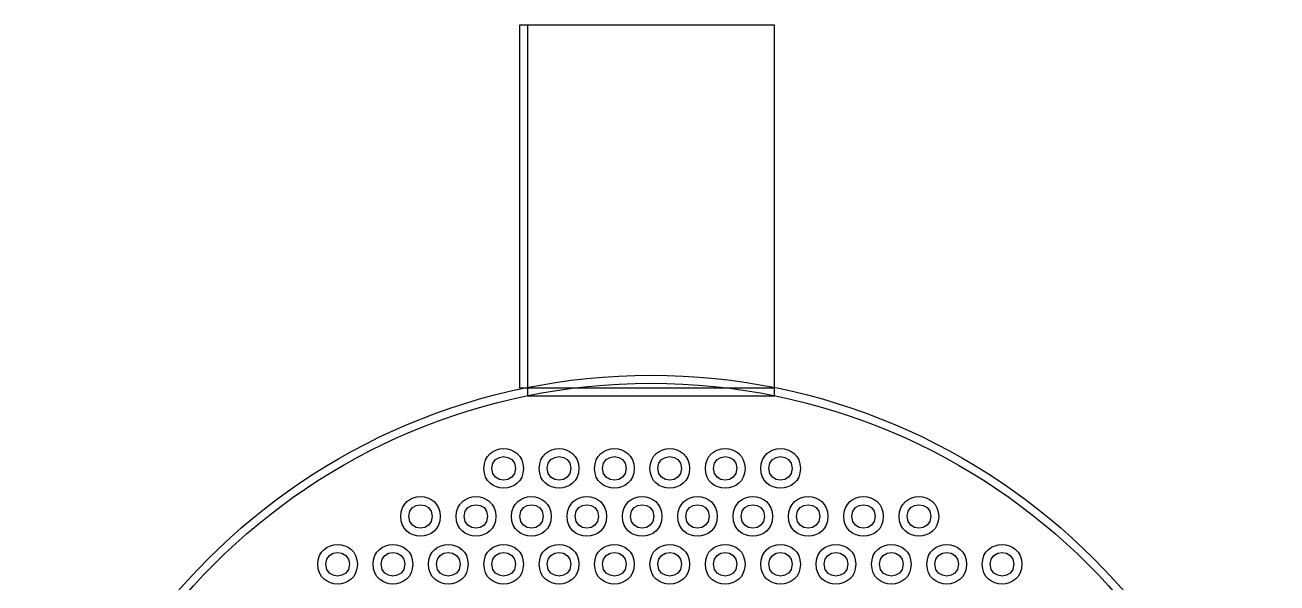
# Model space of a CAD drawing. Extents: x -12.2 to 12.2, y 340.7 to 359.5.
# Drawn here: x -1.429 to 1.429, y 356.71 to 357.984 of the extents above; entities that cross this region are included whole.
import ezdxf

# ---------------------------------------------------------------- set-up
doc = ezdxf.new("R2010")
doc.units = 0
doc.layers.get('0').update_dxf_attribs({"linetype": 'CONTINUOUS'})

msp = doc.modelspace()

# ---------------------------------------------------------------- linework, layer by layer
at = {"color": 5}
for points in [[(-0.300635, 357.155842), (0.281967, 357.155842), (0.281967, 357.98424), (-0.300635, 357.98424), (-0.300635, 357.155842)], [(-0.282355, 357.137563), (0.281967, 357.137563), (0.281967, 357.98424), (-0.282355, 357.98424), (-0.282355, 357.137563)], [(-0.30958, 356.971883), (-0.30958, 356.971883)], [(-0.2913, 356.971883), (-0.2913, 356.971883)], [(-0.183181, 356.971883), (-0.183181, 356.971883)], [(-0.164902, 356.971883), (-0.164902, 356.971883)], [(-0.056782, 356.971883), (-0.056782, 356.971883)], [(-0.038503, 356.971883), (-0.038503, 356.971883)], [(0.069617, 356.971883), (0.069617, 356.971883)], [(0.087896, 356.971883), (0.087896, 356.971883)], [(0.196015, 356.971883), (0.196015, 356.971883)], [(0.214683, 356.971883), (0.214683, 356.971883)], [(0.322414, 356.971883), (0.322414, 356.971883)], [(0.341082, 356.971883), (0.341082, 356.971883)], [(-0.499372, 356.862208), (-0.499372, 356.862208)], [(-0.481093, 356.862208), (-0.481093, 356.862208)], [(-0.372974, 356.862208), (-0.372974, 356.862208)], [(-0.354305, 356.862208), (-0.354305, 356.862208)], [(-0.246186, 356.862208), (-0.246186, 356.862208)], [(-0.227907, 356.862208), (-0.227907, 356.862208)], [(-0.119787, 356.862208), (-0.119787, 356.862208)], [(-0.101508, 356.862208), (-0.101508, 356.862208)], [(0.006612, 356.862208), (0.006612, 356.862208)], [(0.024891, 356.862208), (0.024891, 356.862208)], [(0.13301, 356.862208), (0.13301, 356.862208)], [(0.151289, 356.862208), (0.151289, 356.862208)], [(0.259409, 356.862208), (0.259409, 356.862208)], [(0.277688, 356.862208), (0.277688, 356.862208)], [(0.385808, 356.862208), (0.385808, 356.862208)], [(0.404087, 356.862208), (0.404087, 356.862208)], [(0.512207, 356.862208), (0.512207, 356.862208)], [(0.530486, 356.862208), (0.530486, 356.862208)], [(0.638605, 356.862208), (0.638605, 356.862208)], [(0.656885, 356.862208), (0.656885, 356.862208)], [(-0.688776, 356.752922), (-0.688776, 356.752922)], [(-0.670497, 356.752922), (-0.670497, 356.752922)], [(-0.562377, 356.752922), (-0.562377, 356.752922)], [(-0.544098, 356.752922), (-0.544098, 356.752922)], [(-0.435979, 356.752922), (-0.435979, 356.752922)], [(-0.417699, 356.752922), (-0.417699, 356.752922)], [(-0.30958, 356.752922), (-0.30958, 356.752922)], [(-0.2913, 356.752922), (-0.2913, 356.752922)], [(-0.183181, 356.752922), (-0.183181, 356.752922)], [(-0.164902, 356.752922), (-0.164902, 356.752922)], [(-0.056782, 356.752922), (-0.056782, 356.752922)], [(-0.038503, 356.752922), (-0.038503, 356.752922)], [(0.069617, 356.752922), (0.069617, 356.752922)], [(0.087896, 356.752922), (0.087896, 356.752922)], [(0.196015, 356.752922), (0.196015, 356.752922)], [(0.214683, 356.752922), (0.214683, 356.752922)], [(0.322414, 356.752922), (0.322414, 356.752922)], [(0.341082, 356.752922), (0.341082, 356.752922)], [(0.449202, 356.752922), (0.449202, 356.752922)], [(0.467481, 356.752922), (0.467481, 356.752922)], [(0.5756, 356.752922), (0.5756, 356.752922)], [(0.59388, 356.752922), (0.59388, 356.752922)], [(0.701999, 356.752922), (0.701999, 356.752922)], [(0.720279, 356.752922), (0.720279, 356.752922)], [(0.828398, 356.752922), (0.828398, 356.752922)], [(0.846677, 356.752922), (0.846677, 356.752922)]]:
    msp.add_lwpolyline(points, dxfattribs=at)
at = {"color": 3}
msp.add_lwpolyline([(-0.282355, 357.137563), (0.281967, 357.137563)], dxfattribs=at)
msp.add_lwpolyline([(-0.282355, 357.137563), (0.281967, 357.137563)], dxfattribs=at)
at = {"color": 5}
for points in [[(-1.429278, 355.754955), (-1.429278, 356.544461), (-0.789506, 357.184622), (0, 357.184622)], [(0, 357.184622), (0.789506, 357.184622), (1.429278, 356.544461), (1.429278, 355.754955)], [(-1.410999, 355.754955), (-1.410999, 356.534349), (-0.779394, 357.166343), (0, 357.166343)], [(0, 357.166343), (0.779394, 357.166343), (1.410999, 356.534349), (1.410999, 355.754955)], [(-0.38153, 356.971883), (-0.38153, 357.032166), (-0.2913, 357.032166), (-0.2913, 356.971883)], [(-0.36325, 356.971883), (-0.36325, 357.007664), (-0.30958, 357.007664), (-0.30958, 356.971883)], [(-0.255131, 356.971883), (-0.255131, 357.032166), (-0.164902, 357.032166), (-0.164902, 356.971883)], [(-0.236852, 356.971883), (-0.236852, 357.007664), (-0.183181, 357.007664), (-0.183181, 356.971883)], [(-0.128732, 356.971883), (-0.128732, 357.032166), (-0.038503, 357.032166), (-0.038503, 356.971883)], [(-0.110453, 356.971883), (-0.110453, 357.007664), (-0.056782, 357.007664), (-0.056782, 356.971883)], [(-0.002334, 356.971883), (-0.002334, 357.032166), (0.087896, 357.032166), (0.087896, 356.971883)], [(0.015946, 356.971883), (0.015946, 357.007664), (0.069617, 357.007664), (0.069617, 356.971883)], [(0.124065, 356.971883), (0.124065, 357.032166), (0.214683, 357.032166), (0.214683, 356.971883)], [(0.142344, 356.971883), (0.142344, 357.007664), (0.196015, 357.007664), (0.196015, 356.971883)], [(0.250464, 356.971883), (0.250464, 357.032166), (0.341082, 357.032166), (0.341082, 356.971883)], [(0.269132, 356.971883), (0.269132, 357.007664), (0.322414, 357.007664), (0.322414, 356.971883)], [(-0.2913, 356.971883), (-0.2913, 356.911601), (-0.38153, 356.911601), (-0.38153, 356.971883)], [(-0.30958, 356.971883), (-0.30958, 356.936103), (-0.36325, 356.936103), (-0.36325, 356.971883)], [(-0.164902, 356.971883), (-0.164902, 356.911601), (-0.255131, 356.911601), (-0.255131, 356.971883)], [(-0.183181, 356.971883), (-0.183181, 356.936103), (-0.236852, 356.936103), (-0.236852, 356.971883)], [(-0.038503, 356.971883), (-0.038503, 356.911601), (-0.128732, 356.911601), (-0.128732, 356.971883)], [(-0.056782, 356.971883), (-0.056782, 356.936103), (-0.110453, 356.936103), (-0.110453, 356.971883)], [(0.087896, 356.971883), (0.087896, 356.911601), (-0.002334, 356.911601), (-0.002334, 356.971883)], [(0.069617, 356.971883), (0.069617, 356.936103), (0.015946, 356.936103), (0.015946, 356.971883)], [(0.214683, 356.971883), (0.214683, 356.911601), (0.124065, 356.911601), (0.124065, 356.971883)], [(0.196015, 356.971883), (0.196015, 356.936103), (0.142344, 356.936103), (0.142344, 356.971883)], [(0.341082, 356.971883), (0.341082, 356.911601), (0.250464, 356.911601), (0.250464, 356.971883)], [(0.322414, 356.971883), (0.322414, 356.936103), (0.269132, 356.936103), (0.269132, 356.971883)], [(-0.571322, 356.862208), (-0.571322, 356.922491), (-0.481093, 356.922491), (-0.481093, 356.862208)], [(-0.444924, 356.862208), (-0.444924, 356.922491), (-0.354305, 356.922491), (-0.354305, 356.862208)], [(-0.318525, 356.862208), (-0.318525, 356.922491), (-0.227907, 356.922491), (-0.227907, 356.862208)], [(-0.191737, 356.862208), (-0.191737, 356.922491), (-0.101508, 356.922491), (-0.101508, 356.862208)], [(-0.065338, 356.862208), (-0.065338, 356.922491), (0.024891, 356.922491), (0.024891, 356.862208)], [(0.06106, 356.862208), (0.06106, 356.922491), (0.151289, 356.922491), (0.151289, 356.862208)], [(0.187459, 356.862208), (0.187459, 356.922491), (0.277688, 356.922491), (0.277688, 356.862208)], [(0.313858, 356.862208), (0.313858, 356.922491), (0.404087, 356.922491), (0.404087, 356.862208)], [(0.440257, 356.862208), (0.440257, 356.922491), (0.530486, 356.922491), (0.530486, 356.862208)], [(0.566655, 356.862208), (0.566655, 356.922491), (0.656885, 356.922491), (0.656885, 356.862208)], [(-0.553043, 356.862208), (-0.553043, 356.897989), (-0.499372, 356.897989), (-0.499372, 356.862208)], [(-0.426255, 356.862208), (-0.426255, 356.897989), (-0.372974, 356.897989), (-0.372974, 356.862208)], [(-0.299857, 356.862208), (-0.299857, 356.897989), (-0.246186, 356.897989), (-0.246186, 356.862208)], [(-0.173458, 356.862208), (-0.173458, 356.897989), (-0.119787, 356.897989), (-0.119787, 356.862208)], [(-0.047059, 356.862208), (-0.047059, 356.897989), (0.006612, 356.897989), (0.006612, 356.862208)], [(0.079339, 356.862208), (0.079339, 356.897989), (0.13301, 356.897989), (0.13301, 356.862208)], [(0.205738, 356.862208), (0.205738, 356.897989), (0.259409, 356.897989), (0.259409, 356.862208)], [(0.332137, 356.862208), (0.332137, 356.897989), (0.385808, 356.897989), (0.385808, 356.862208)], [(0.458536, 356.862208), (0.458536, 356.897989), (0.512207, 356.897989), (0.512207, 356.862208)], [(0.584935, 356.862208), (0.584935, 356.897989), (0.638605, 356.897989), (0.638605, 356.862208)], [(-0.481093, 356.862208), (-0.481093, 356.802314), (-0.571322, 356.802314), (-0.571322, 356.862208)], [(-0.499372, 356.862208), (-0.499372, 356.826816), (-0.553043, 356.826816), (-0.553043, 356.862208)], [(-0.354305, 356.862208), (-0.354305, 356.802314), (-0.444924, 356.802314), (-0.444924, 356.862208)], [(-0.372974, 356.862208), (-0.372974, 356.826816), (-0.426255, 356.826816), (-0.426255, 356.862208)], [(-0.227907, 356.862208), (-0.227907, 356.802314), (-0.318525, 356.802314), (-0.318525, 356.862208)], [(-0.246186, 356.862208), (-0.246186, 356.826816), (-0.299857, 356.826816), (-0.299857, 356.862208)], [(-0.101508, 356.862208), (-0.101508, 356.802314), (-0.191737, 356.802314), (-0.191737, 356.862208)], [(-0.119787, 356.862208), (-0.119787, 356.826816), (-0.173458, 356.826816), (-0.173458, 356.862208)], [(0.024891, 356.862208), (0.024891, 356.802314), (-0.065338, 356.802314), (-0.065338, 356.862208)], [(0.006612, 356.862208), (0.006612, 356.826816), (-0.047059, 356.826816), (-0.047059, 356.862208)], [(0.151289, 356.862208), (0.151289, 356.802314), (0.06106, 356.802314), (0.06106, 356.862208)], [(0.13301, 356.862208), (0.13301, 356.826816), (0.079339, 356.826816), (0.079339, 356.862208)], [(0.277688, 356.862208), (0.277688, 356.802314), (0.187459, 356.802314), (0.187459, 356.862208)], [(0.259409, 356.862208), (0.259409, 356.826816), (0.205738, 356.826816), (0.205738, 356.862208)], [(0.404087, 356.862208), (0.404087, 356.802314), (0.313858, 356.802314), (0.313858, 356.862208)], [(0.385808, 356.862208), (0.385808, 356.826816), (0.332137, 356.826816), (0.332137, 356.862208)], [(0.530486, 356.862208), (0.530486, 356.802314), (0.440257, 356.802314), (0.440257, 356.862208)], [(0.512207, 356.862208), (0.512207, 356.826816), (0.458536, 356.826816), (0.458536, 356.862208)], [(0.656885, 356.862208), (0.656885, 356.802314), (0.566655, 356.802314), (0.566655, 356.862208)], [(0.638605, 356.862208), (0.638605, 356.826816), (0.584935, 356.826816), (0.584935, 356.862208)], [(-0.760726, 356.752922), (-0.760726, 356.813204), (-0.670497, 356.813204), (-0.670497, 356.752922)], [(-0.634327, 356.752922), (-0.634327, 356.813204), (-0.544098, 356.813204), (-0.544098, 356.752922)], [(-0.507929, 356.752922), (-0.507929, 356.813204), (-0.417699, 356.813204), (-0.417699, 356.752922)], [(-0.38153, 356.752922), (-0.38153, 356.813204), (-0.2913, 356.813204), (-0.2913, 356.752922)], [(-0.255131, 356.752922), (-0.255131, 356.813204), (-0.164902, 356.813204), (-0.164902, 356.752922)], [(-0.128732, 356.752922), (-0.128732, 356.813204), (-0.038503, 356.813204), (-0.038503, 356.752922)], [(-0.002334, 356.752922), (-0.002334, 356.813204), (0.087896, 356.813204), (0.087896, 356.752922)], [(0.124065, 356.752922), (0.124065, 356.813204), (0.214683, 356.813204), (0.214683, 356.752922)], [(0.250464, 356.752922), (0.250464, 356.813204), (0.341082, 356.813204), (0.341082, 356.752922)], [(0.376863, 356.752922), (0.376863, 356.813204), (0.467481, 356.813204), (0.467481, 356.752922)], [(0.50365, 356.752922), (0.50365, 356.813204), (0.59388, 356.813204), (0.59388, 356.752922)], [(0.630049, 356.752922), (0.630049, 356.813204), (0.720279, 356.813204), (0.720279, 356.752922)], [(0.756448, 356.752922), (0.756448, 356.813204), (0.846677, 356.813204), (0.846677, 356.752922)], [(-0.742447, 356.752922), (-0.742447, 356.788702), (-0.688776, 356.788702), (-0.688776, 356.752922)], [(-0.616048, 356.752922), (-0.616048, 356.788702), (-0.562377, 356.788702), (-0.562377, 356.752922)], [(-0.489649, 356.752922), (-0.489649, 356.788702), (-0.435979, 356.788702), (-0.435979, 356.752922)], [(-0.36325, 356.752922), (-0.36325, 356.788702), (-0.30958, 356.788702), (-0.30958, 356.752922)], [(-0.236852, 356.752922), (-0.236852, 356.788702), (-0.183181, 356.788702), (-0.183181, 356.752922)], [(-0.110453, 356.752922), (-0.110453, 356.788702), (-0.056782, 356.788702), (-0.056782, 356.752922)], [(0.015946, 356.752922), (0.015946, 356.788702), (0.069617, 356.788702), (0.069617, 356.752922)], [(0.142344, 356.752922), (0.142344, 356.788702), (0.196015, 356.788702), (0.196015, 356.752922)], [(0.269132, 356.752922), (0.269132, 356.788702), (0.322414, 356.788702), (0.322414, 356.752922)], [(0.395531, 356.752922), (0.395531, 356.788702), (0.449202, 356.788702), (0.449202, 356.752922)], [(0.52193, 356.752922), (0.52193, 356.788702), (0.5756, 356.788702), (0.5756, 356.752922)], [(0.648329, 356.752922), (0.648329, 356.788702), (0.701999, 356.788702), (0.701999, 356.752922)], [(0.774727, 356.752922), (0.774727, 356.788702), (0.828398, 356.788702), (0.828398, 356.752922)], [(-0.670497, 356.752922), (-0.670497, 356.692639), (-0.760726, 356.692639), (-0.760726, 356.752922)], [(-0.688776, 356.752922), (-0.688776, 356.717141), (-0.742447, 356.717141), (-0.742447, 356.752922)], [(-0.544098, 356.752922), (-0.544098, 356.692639), (-0.634327, 356.692639), (-0.634327, 356.752922)], [(-0.562377, 356.752922), (-0.562377, 356.717141), (-0.616048, 356.717141), (-0.616048, 356.752922)], [(-0.417699, 356.752922), (-0.417699, 356.692639), (-0.507929, 356.692639), (-0.507929, 356.752922)], [(-0.435979, 356.752922), (-0.435979, 356.717141), (-0.489649, 356.717141), (-0.489649, 356.752922)], [(-0.2913, 356.752922), (-0.2913, 356.692639), (-0.38153, 356.692639), (-0.38153, 356.752922)], [(-0.30958, 356.752922), (-0.30958, 356.717141), (-0.36325, 356.717141), (-0.36325, 356.752922)], [(-0.164902, 356.752922), (-0.164902, 356.692639), (-0.255131, 356.692639), (-0.255131, 356.752922)], [(-0.183181, 356.752922), (-0.183181, 356.717141), (-0.236852, 356.717141), (-0.236852, 356.752922)], [(-0.038503, 356.752922), (-0.038503, 356.692639), (-0.128732, 356.692639), (-0.128732, 356.752922)], [(-0.056782, 356.752922), (-0.056782, 356.717141), (-0.110453, 356.717141), (-0.110453, 356.752922)], [(0.087896, 356.752922), (0.087896, 356.692639), (-0.002334, 356.692639), (-0.002334, 356.752922)], [(0.069617, 356.752922), (0.069617, 356.717141), (0.015946, 356.717141), (0.015946, 356.752922)], [(0.214683, 356.752922), (0.214683, 356.692639), (0.124065, 356.692639), (0.124065, 356.752922)], [(0.196015, 356.752922), (0.196015, 356.717141), (0.142344, 356.717141), (0.142344, 356.752922)], [(0.341082, 356.752922), (0.341082, 356.692639), (0.250464, 356.692639), (0.250464, 356.752922)], [(0.322414, 356.752922), (0.322414, 356.717141), (0.269132, 356.717141), (0.269132, 356.752922)], [(0.467481, 356.752922), (0.467481, 356.692639), (0.376863, 356.692639), (0.376863, 356.752922)], [(0.449202, 356.752922), (0.449202, 356.717141), (0.395531, 356.717141), (0.395531, 356.752922)], [(0.59388, 356.752922), (0.59388, 356.692639), (0.50365, 356.692639), (0.50365, 356.752922)], [(0.5756, 356.752922), (0.5756, 356.717141), (0.52193, 356.717141), (0.52193, 356.752922)], [(0.720279, 356.752922), (0.720279, 356.692639), (0.630049, 356.692639), (0.630049, 356.752922)], [(0.701999, 356.752922), (0.701999, 356.717141), (0.648329, 356.717141), (0.648329, 356.752922)], [(0.846677, 356.752922), (0.846677, 356.692639), (0.756448, 356.692639), (0.756448, 356.752922)], [(0.828398, 356.752922), (0.828398, 356.717141), (0.774727, 356.717141), (0.774727, 356.752922)]]:
    msp.add_open_spline(points, degree=3, dxfattribs=at)

doc.saveas('drawing.dxf')
